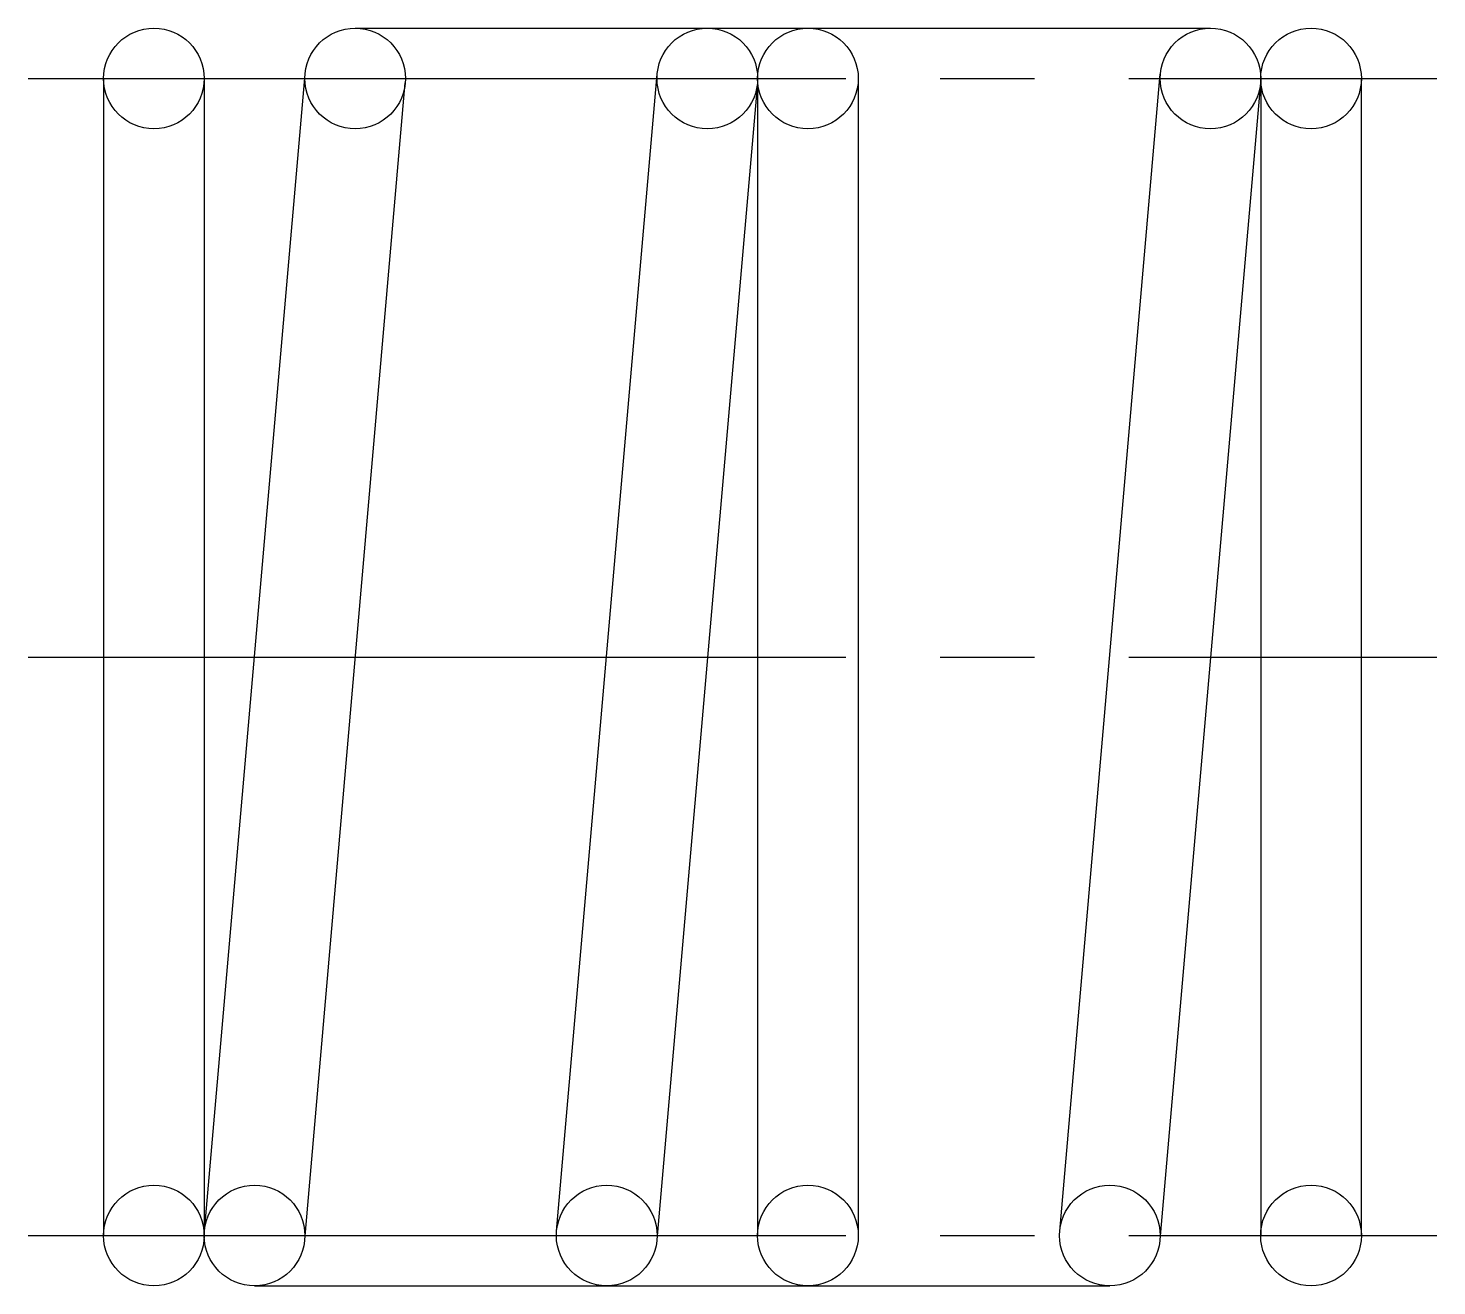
# Model space of a CAD drawing. Extents: x 4.1 to 24.9, y 7.5 to 25.2.
# Drawn here: x 19.26 to 24.86, y 20.19 to 25.19 of the extents above; entities outside this region: 2.
import ezdxf

# ---------------------------------------------------------------- set-up
doc = ezdxf.new("R2010")
doc.units = 0
doc.header["$LTSCALE"] = 0.25
doc.linetypes.add('CENTER', pattern=[17.5, 13, -1.5, 1.5, -1.5])
doc.linetypes.add('PHANTOM', pattern=[63.5, 31.75, -6.35, 6.35, -6.35, 6.35, -6.35])
doc.layers.get('0').update_dxf_attribs({"linetype": 'CONTINUOUS'})
doc.layers.add('CENTER', color=1, linetype='CENTER')
doc.styles.get("Standard").update_dxf_attribs({"font": 'txt.shx'})

msp = doc.modelspace()

# ---------------------------------------------------------------- linework, layer by layer
at = {"color": 3, "linetype": 'PHANTOM'}
for p, q in [((20.5634, 25.1865), (23.9634, 25.1865)), ((21.3642, 20.4039), (21.7642, 25.0039)), ((22.1634, 24.9865), (22.1634, 20.3865)), ((22.5634, 24.9865), (22.5634, 20.3865)), ((22.1627, 24.9692), (21.7627, 20.3692)), ((20.1634, 20.1865), (23.5634, 20.1865))]:
    msp.add_line(p, q, dxfattribs=at)
for p, q in [((19.5634, 24.9865), (19.5634, 20.3865)), ((19.9634, 24.9865), (19.9634, 20.3865)), ((19.9642, 20.4039), (20.3642, 25.0039)), ((23.3642, 20.4039), (23.7642, 25.0039)), ((24.1634, 24.9865), (24.1634, 20.3865)), ((24.5634, 20.3865), (24.5634, 24.9865)), ((20.3627, 20.3692), (20.7627, 24.9692)), ((24.1627, 24.9692), (23.7627, 20.3692))]:
    msp.add_line(p, q)
for centre in [(19.7634, 24.9865), (20.5634, 24.9865), (23.9634, 24.9865), (24.3634, 24.9865), (19.7634, 20.3865), (20.1634, 20.3865), (23.5634, 20.3865), (24.3634, 20.3865)]:
    msp.add_circle(centre, 0.2)
for centre in [(21.9634, 24.9865), (22.3634, 24.9865), (21.5634, 20.3865), (22.3634, 20.3865)]:
    msp.add_circle(centre, 0.2, dxfattribs=at)
at = {"layer": 'CENTER', "color": 1, "linetype": 'CENTER'}
for p, q in [((19.2634, 24.9865), (24.8634, 24.9865)), ((19.2634, 22.6865), (24.8634, 22.6865)), ((19.2634, 20.3865), (24.8634, 20.3865))]:
    msp.add_line(p, q, dxfattribs=at)

# ---------------------------------------------------------------- texts
for s, p in [('UL5-5', (4.0197, 9.0488)), ('UL05', (4.0197, 7.5488))]:
    msp.add_text(s, height=0.4).set_placement(p)

doc.saveas('drawing.dxf')
